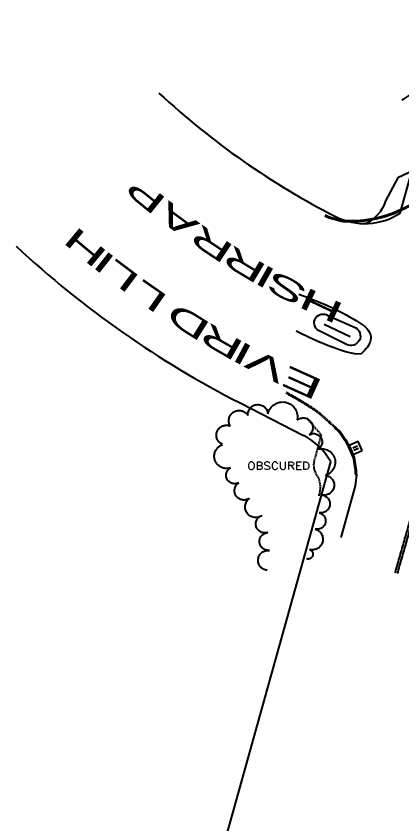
# Model space of a CAD drawing. Header units: feet. Extents: x 1023941 to 1026768, y 90264 to 94497.
# Drawn here: x 1024270.1 to 1024391.5, y 92679 to 92933.6 of the extents above; entities that cross this region are included whole.
import ezdxf
from ezdxf.enums import TextEntityAlignment as Align

# ---------------------------------------------------------------- set-up
doc = ezdxf.new("R2010")
doc.units = ezdxf.units.FT
doc.header["$MEASUREMENT"] = 0
for name, pattern in [('HIDDEN', [0.375, 0.25, -0.125]), ('HIDDEN2', [0.1875, 0.125, -0.0625]), ('LTP600', [40, 40, 0])]:
    doc.linetypes.add(name, pattern=pattern)
for name, color, linetype in [('CB', 10, 'Continuous'), ('CF-INTERMED', 9, 'Continuous'), ('CF-OB_INTER', 9, 'HIDDEN'), ('CURB', 10, 'Continuous'), ('CURB_BACK', 9, 'Continuous'), ('CURB_OBSCURED', 10, 'HIDDEN2'), ('E3BDL', 6, 'Continuous'), ('E7SNT', 3, 'Continuous'), ('OBJECT', 10, 'Continuous'), ('PAINTLIN', 9, 'Continuous'), ('PAVED_RD', 10, 'Continuous'), ('SIGN', 10, 'Continuous'), ('TEXT-OBS', 2, 'Continuous'), ('TREELINE', 9, 'LTP600')]:
    doc.layers.add(name, color=color, linetype=linetype)
doc.styles.add('200BT', font='swiss.ttf', dxfattribs={"width": 2, "height": 6.8})
doc.styles.add('60', font='simplex.shx', dxfattribs={"width": 1.15, "height": 2.4})

# ---------------------------------------------------------------- blocks, each defined once
blk = doc.blocks.new('CB_A')
for p, q in [((-0.118, -0.248), (-0.118, 0.249)), ((0.124, -0.248), (0.124, 0.249))]:
    blk.add_line(p, q)
at = {"flags": 128}
blk.add_lwpolyline([(0.487, 0.484), (-0.481, 0.484), (-0.481, -0.484), (0.487, -0.484)], close=True, dxfattribs=at)

msp = doc.modelspace()

# ---------------------------------------------------------------- linework, layer by layer
at = {"layer": 'CF-INTERMED', "elevation": 124, "flags": 128}
msp.add_lwpolyline([(1024391.49, 92907.24, 0.158782953), (1024396.2, 92911.07, -0.064452054), (1024405.54, 92920.22, -0.310024139), (1024405.95, 92912.34, 0.18632219), (1024405.78, 92896.93), (1024400.76, 92887.58), (1024390.25, 92882.6), (1024386.41, 92875.32, -0.211879133), (1024379.78, 92867.98)], format="xyb", dxfattribs=at)
at = {"layer": 'CF-OB_INTER', "elevation": 124, "flags": 128}
msp.add_lwpolyline([(1024361.55, 92806.85), (1024362.86, 92805.38), (1024366.08, 92801.62), (1024364.26, 92794.7, 0.27352051), (1024365.03, 92788.37, -0.199456019), (1024365.31, 92782.37)], format="xyb", dxfattribs=at)
at = {"layer": 'CURB', "flags": 128}
for points in [[(1024413.77, 92933.57), (1024415.42, 92929, -0.016245), (1024413.54, 92919.23, -0.005782), (1024412.74, 92916.09, 0.000599), (1024411.94, 92912.96, 0.000926), (1024410.74, 92908.1, -0.001789), (1024409.53, 92903.25, -0.00154), (1024408.44, 92899.08, 0.001034), (1024407.35, 92894.92, 0.001209), (1024406.12, 92890.04, -0.019398), (1024404.89, 92885.16), (1024403.7, 92881.93, -0.067623), (1024399.89, 92877.83, -0.04665), (1024394.66, 92874.07, -0.066699), (1024385.48, 92870.06), (1024384.67, 92869.85, -0.062964), (1024374.71, 92868.69), (1024373.18, 92868.72, -0.054663), (1024367.22, 92870.5)], [(1024369.71, 92804.82), (1024372.07, 92802.66, -0.058524), (1024375.23, 92797.32), (1024376.46, 92794.48, -0.044002), (1024377.22, 92788.97)]]:
    msp.add_lwpolyline(points, format="xyb", dxfattribs=at)
at = {"layer": 'CURB_BACK', "flags": 128}
for points in [[(1024413.46, 92933.45, -0.043021), (1024415.07, 92928.97, -0.032276), (1024413.19, 92919.2, -0.005644), (1024412.4, 92916.12, 0.000563), (1024411.62, 92913.03, 0.000884), (1024410.41, 92908.18, -0.001781), (1024409.21, 92903.33, -0.001532), (1024408.12, 92899.17, 0.000962), (1024407.03, 92895.01, 0.001125), (1024405.79, 92890.13, -0.019441), (1024404.56, 92885.25), (1024403.4, 92882.1, -0.067394), (1024399.67, 92878.08, -0.046701), (1024394.5, 92874.36, -0.067402), (1024385.31, 92870.37), (1024384.58, 92870.17, -0.063419), (1024374.62, 92869.03), (1024373.21, 92869.06, -0.055165), (1024367.32, 92870.82)], [(1024370.21, 92803.91), (1024371.81, 92802.45, -0.060628), (1024374.93, 92797.17), (1024376.14, 92794.39, -0.044218), (1024376.89, 92788.93)]]:
    msp.add_lwpolyline(points, format="xyb", dxfattribs=at)
at = {"layer": 'CURB_OBSCURED', "flags": 128}
for points in [[(1024354.98, 92814.8, -0.017048), (1024363.57, 92809.66), (1024365.08, 92808.58, -0.023415), (1024370.21, 92803.91)], [(1024355.16, 92815.08, -0.017077), (1024363.75, 92809.94), (1024365.28, 92808.85, -0.022534), (1024367.49, 92806.83, -0.022534), (1024369.71, 92804.82)]]:
    msp.add_lwpolyline(points, format="xyb", dxfattribs=at)
at = {"layer": 'E3BDL'}
for p, q in [((1024391.00478, 92871.50068), (1024394.44732, 92883.84002)), ((1024340.57034, 92811.64476), (1024360.59307, 92801.40747)), ((1024312.69835, 92590.82089), (1024369.11695, 92793.04644))]:
    msp.add_line(p, q, dxfattribs=at)
for centre, radius, start, end in [((1024482.55567, 93089.34861), 245.89624, 227.0586331, 242.9200996), ((1024379.87057, 92888.51062), 20.33, 242.9200995, 303.2076016), ((1024482.55567, 93089.34861), 311.89624, 227.0586331, 242.9200996), ((1024351.48842, 92783.60002), 20, 28.1850591, 62.9200996)]:
    msp.add_arc(centre, radius, start, end, dxfattribs=at)
at = {"layer": 'OBJECT', "flags": 128}
msp.add_lwpolyline([(1024374.06, 92830.04), (1024365.27, 92834.51, -0.419505), (1024364.33, 92838.35, -0.419505), (1024368.19, 92839.23), (1024376.79, 92835.48, -0.995012), (1024374.06, 92830.04)], format="xyb", close=True, dxfattribs=at)
at = {"layer": 'PAINTLIN', "flags": 128}
for points in [[(1024389.4, 92758.06, 0.000539), (1024390.78, 92762.87, 0.000539), (1024392.16, 92767.67, 0.000539), (1024393.52, 92772.49, 0.000539), (1024394.88, 92777.3, 0.000539), (1024396.22, 92782.11, 0.000533), (1024397.56, 92786.93), (1024398.2, 92789.25, 0.000788), (1024399.51, 92794.08, 0.000838), (1024400.81, 92798.9, 0.000838), (1024402.09, 92803.74, 0.000897), (1024403.36, 92808.57, 0.000448), (1024403.99, 92810.99), (1024404.61, 92813.4), (1024404.74, 92813.91), (1024404.86, 92814.35)], [(1024390.13, 92757.86, 0.000539), (1024391.51, 92762.66, 0.000539), (1024392.89, 92767.47, 0.000539), (1024394.25, 92772.28, 0.000539), (1024395.61, 92777.09, 0.000539), (1024396.94, 92781.91, 0.000538), (1024398.28, 92786.73), (1024398.92, 92789.05, 0.00078), (1024400.23, 92793.88, 0.00084), (1024401.54, 92798.71, 0.00084), (1024402.81, 92803.54, 0.000839), (1024404.09, 92808.37, 0.000501), (1024404.83, 92811.26, 0.000501), (1024405.58, 92814.16)]]:
    msp.add_lwpolyline(points, format="xyb", dxfattribs=at)
at = {"layer": 'PAVED_RD', "flags": 128}
msp.add_lwpolyline([(1024359.07, 92845.92, -0.013598), (1024368.33, 92842.25, -0.032125), (1024377.21, 92837.56), (1024379.47, 92836.06, -0.156643), (1024381.79, 92832.67, -0.196483), (1024379.9, 92828.31), (1024378.71, 92827.17), (1024377.21, 92826.98, -0.048584), (1024369.28, 92829.35, -0.026938), (1024360.12, 92833.38), (1024358.28, 92834.31)], format="xyb", dxfattribs=at)
msp.add_lwpolyline([(1024377.22, 92788.97), (1024376.77, 92785.52), (1024372.33, 92769.21)], dxfattribs=at)
at = {"layer": 'SIGN', "flags": 128}
msp.add_lwpolyline([(1024375.28, 92832.45), (1024367.06, 92836.38)], dxfattribs=at)
at = {"layer": 'TREELINE', "flags": 128}
msp.add_lwpolyline([(1024349.06, 92758.88, -1), (1024349.79, 92765.17, -1), (1024349.28, 92770.81, -1), (1024347.47, 92776.19, -1), (1024343.52, 92781.56, -1), (1024340.14, 92786.51, -1), (1024337.57, 92791.19, -1), (1024335.09, 92798.54, -1), (1024337.49, 92804.41, -1), (1024343.04, 92807.71, -1), (1024349.35, 92808.22, -1), (1024358.57, 92806.26, -1), (1024362.36, 92801.61, -1), (1024365.12, 92797.05, -1), (1024367.48, 92788.87, -1), (1024366.58, 92782.61, -1), (1024365.45, 92777.05, -1), (1024364.25, 92771.88, -1), (1024362.39, 92765.48, -1), (1024361.52, 92762.5)], format="xyb", dxfattribs=at)

# ---------------------------------------------------------------- block references
at = {"layer": 'CB', "xscale": 3.200000000011606, "yscale": 3.19999999999709, "zscale": 3.2, "rotation": 293.0244100007437}
msp.add_blockref('CB_A', (1024376.96, 92797.47), dxfattribs=at)

# ---------------------------------------------------------------- texts
at = {"layer": 'E7SNT', "style": '200BT', "width": 2}
for s, rotation, p in [('P', 141.0362882, (1024312.96568, 92879.65099)), ('A', 143.7371905, (1024323.03548, 92871.89249)), ('R', 146.4380929, (1024333.45969, 92864.61711)), ('H', 140.168008, (1024294.01468, 92863.31145)), ('R', 149.001454, (1024343.65981, 92858.17379)), ('I', 141.6343226, (1024299.86054, 92858.56085)), ('L', 142.9746018, (1024305.30868, 92854.35073)), ('I', 150.6018045, (1024350.17018, 92854.38491)), ('S', 152.202155, (1024356.78383, 92850.77933)), ('L', 145.0712048, (1024314.02461, 92848.02356)), ('H', 154.7655161, (1024367.57949, 92845.39301)), ('D', 147.8777987, (1024326.04317, 92840.06095)), ('R', 150.2264727, (1024336.39061, 92833.85639)), ('I', 151.6927873, (1024342.97633, 92830.1998)), ('V', 153.2851289, (1024350.23146, 92826.42124)), ('E', 155.6968131, (1024361.41249, 92821.086))]:
    msp.add_text(s, height=6.8, rotation=rotation, dxfattribs=at).set_placement(p, align=Align.CENTER)
at = {"layer": 'TEXT-OBS', "style": '60', "width": 1.15}
msp.add_text('OBSCURED', height=2.4, dxfattribs=at).set_placement((1024352.71, 92791.84), align=Align.MIDDLE_CENTER)

doc.saveas('drawing.dxf')
